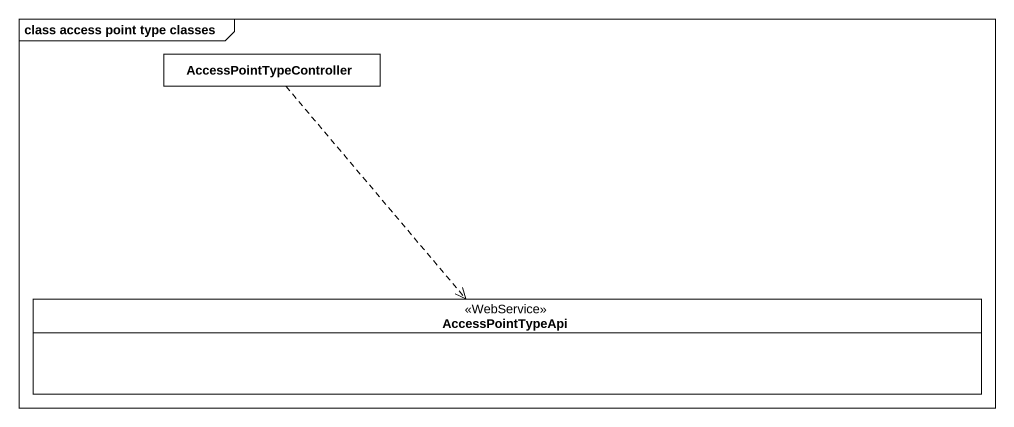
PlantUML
@startuml
mainframe class access point type classes
hide circle
hide empty members
class AccessPointTypeController
class AccessPointTypeApi <<WebService>>
AccessPointTypeController ..> AccessPointTypeApi
@enduml
